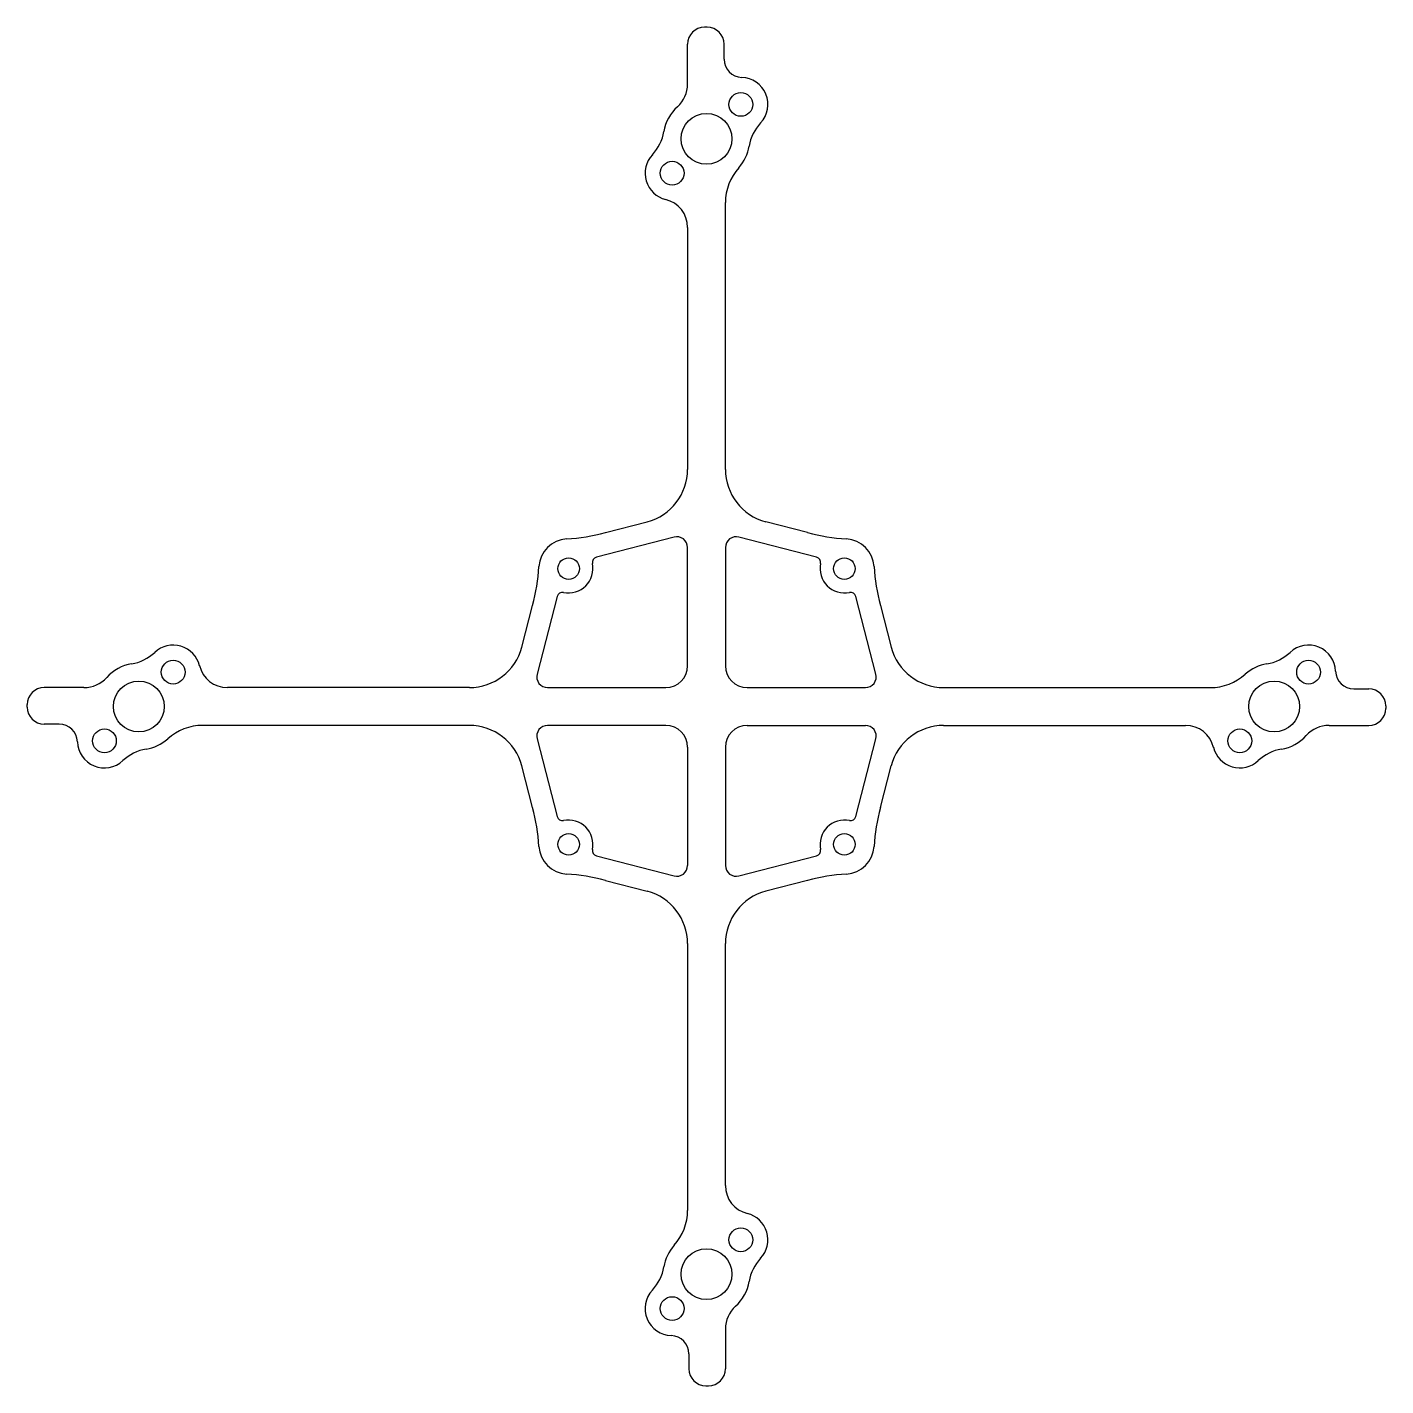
# Model space of a CAD drawing. Extents: x -63 to 63, y -63 to 63.
import ezdxf

# ---------------------------------------------------------------- set-up
doc = ezdxf.new("R2010")
doc.units = 0
doc.layers.add('VISIBLE', color=7, linetype='CONTINUOUS')

msp = doc.modelspace()

# ---------------------------------------------------------------- linework, layer by layer
at = {"layer": 'VISIBLE'}
for p, q in [((0.06, 62.83), (-0.18, 62.83)), ((-1.75, 57.57), (-1.75, 61.25)), ((1.63, 59.87), (1.63, 61.25)), ((1.75, 21.93), (1.75, 46.61)), ((-1.75, 44.31), (-1.75, 21.93)), ((-9.35, 16.09), (-5.49, 17.09)), ((9.35, 16.09), (5.49, 17.09)), ((-3, 15.67), (-10.18, 13.8)), ((10.18, 13.8), (3, 15.67)), ((-1.75, 3.75), (-1.75, 14.7)), ((1.75, 14.7), (1.75, 3.75)), ((-13.8, 10.18), (-15.67, 3)), ((15.67, 3), (13.8, 10.18)), ((-17.09, 5.49), (-16.09, 9.35)), ((16.09, 9.35), (17.09, 5.49)), ((-57.57, 1.75), (-61.25, 1.75)), ((-21.93, 1.75), (-44.31, 1.75)), ((-14.7, 1.75), (-3.75, 1.75)), ((3.75, 1.75), (14.7, 1.75)), ((21.93, 1.75), (46.61, 1.75)), ((59.87, 1.63), (61.25, 1.63)), ((-62.83, -0.06), (-62.83, 0.18)), ((62.83, 0.06), (62.83, -0.18)), ((-59.87, -1.63), (-61.25, -1.63)), ((-21.93, -1.75), (-46.61, -1.75)), ((-3.75, -1.75), (-14.7, -1.75)), ((3.75, -1.75), (14.7, -1.75)), ((21.93, -1.75), (44.31, -1.75)), ((57.57, -1.75), (61.25, -1.75)), ((-15.67, -3), (-13.8, -10.18)), ((-1.75, -3.75), (-1.75, -14.7)), ((1.75, -3.75), (1.75, -14.7)), ((13.8, -10.18), (15.67, -3)), ((-16.09, -9.35), (-17.09, -5.49)), ((16.09, -9.35), (17.09, -5.49)), ((-10.18, -13.8), (-3, -15.67)), ((3, -15.67), (10.18, -13.8)), ((-9.35, -16.09), (-5.49, -17.09)), ((9.35, -16.09), (5.49, -17.09)), ((-1.75, -21.93), (-1.75, -46.61)), ((1.75, -44.31), (1.75, -21.93)), ((1.75, -57.57), (1.75, -61.25)), ((-1.63, -59.87), (-1.63, -61.25)), ((-0.06, -62.83), (0.18, -62.83))]:
    msp.add_line(p, q, dxfattribs=at)
for centre, radius in [((3.18, 55.68), 1.1), ((0, 52.5), 2.35), ((-3.18, 49.32), 1.1), ((-12.75, 12.75), 1), ((12.75, 12.75), 1), ((-49.32, 3.18), 1.1), ((55.68, 3.18), 1.1), ((-52.5, 0), 2.35), ((52.5, 0), 2.35), ((-55.68, -3.18), 1.1), ((49.32, -3.18), 1.1), ((-12.75, -12.75), 1), ((12.75, -12.75), 1), ((3.18, -49.32), 1.1), ((0, -52.5), 2.35), ((-3.18, -55.68), 1.1)]:
    msp.add_circle(centre, radius, dxfattribs=at)
for centre, radius, start, end in [((-0.18, 61.25), 1.57, 90, 180), ((0.06, 61.25), 1.57, 0, 90), ((3.32, 59.87), 1.69, 180, 268.1069), ((3.18, 55.68), 2.5, 316.8941, 88.1069), ((-4.59, 57.57), 2.84, 312.1347, 0), ((0, 52.5), 4, 132.1347, 170.3394), ((-8.04, 53.87), 4.16, 316.8941, 350.3394), ((8.04, 51.13), 4.16, 136.8941, 170.3394), ((0, 52.5), 4, 318.1575, 350.3394), ((-3.18, 49.32), 2.5, 136.8941, 256.2244), ((6.57, 46.61), 4.82, 138.1575, 180), ((-4.41, 44.31), 2.66, 0, 76.2244), ((-6.75, 21.93), 5, 284.5808, 0), ((6.75, 21.93), 5, 180, 255.4192), ((-12.75, 12.75), 2.75, 94.1139, 175.8861), ((-14.38, 35.44), 20, 274.1139, 284.5808), ((-2.75, 14.7), 1, 0, 104.5808), ((2.75, 14.7), 1, 75.4192, 180), ((14.38, 35.44), 20, 255.4192, 265.8861), ((12.75, 12.75), 2.75, 4.1139, 85.8861), ((-35.44, 14.38), 20, 345.4192, 355.8861), ((-12.75, 12.75), 2.25, 258.0986, 11.9014), ((-10.06, 13.32), 0.5, 104.5808, 191.9014), ((10.06, 13.32), 0.5, 348.0986, 75.4192), ((12.75, 12.75), 2.25, 168.0986, 281.9014), ((35.44, 14.38), 20, 184.1139, 194.5808), ((-13.32, 10.06), 0.5, 78.0986, 165.4192), ((13.32, 10.06), 0.5, 14.5808, 101.9014), ((-49.32, 3.18), 2.5, 13.7756, 133.1059), ((-21.93, 6.75), 5, 270, 345.4192), ((21.93, 6.75), 5, 194.5808, 270), ((55.68, 3.18), 2.5, 1.8931, 133.1059), ((-52.5, 0), 4, 99.6606, 137.8653), ((-53.87, 8.04), 4.16, 279.6606, 313.1059), ((-44.31, 4.41), 2.66, 193.7756, 270), ((52.5, 0), 4, 99.6606, 131.8425), ((51.13, 8.04), 4.16, 279.6606, 313.1059), ((-57.57, 4.59), 2.84, 270, 317.8653), ((-14.7, 2.75), 1, 165.4192, 270), ((-3.75, 3.75), 2, 270, 0), ((3.75, 3.75), 2, 180, 270), ((14.7, 2.75), 1, 270, 14.5808), ((46.61, 6.57), 4.82, 270, 311.8425), ((59.87, 3.32), 1.69, 181.8931, 270), ((-61.25, 0.18), 1.57, 90, 180), ((61.25, 0.06), 1.57, 0, 90), ((-61.25, -0.06), 1.57, 180, 270), ((61.25, -0.18), 1.57, 270, 0), ((-59.87, -3.32), 1.69, 1.8931, 90), ((-46.61, -6.57), 4.82, 90, 131.8425), ((-21.93, -6.75), 5, 14.5808, 90), ((-14.7, -2.75), 1, 90, 194.5808), ((-3.75, -3.75), 2, 0, 90), ((3.75, -3.75), 2, 90, 180), ((14.7, -2.75), 1, 345.4192, 90), ((21.93, -6.75), 5, 90, 165.4192), ((44.31, -4.41), 2.66, 13.7756, 90), ((57.57, -4.59), 2.84, 90, 137.8653), ((-55.68, -3.18), 2.5, 181.8931, 313.1059), ((-52.5, 0), 4, 279.6606, 311.8425), ((52.5, 0), 4, 279.6606, 317.8653), ((-51.13, -8.04), 4.16, 99.6606, 133.1059), ((49.32, -3.18), 2.5, 193.7756, 313.1059), ((53.87, -8.04), 4.16, 99.6606, 133.1059), ((-35.44, -14.38), 20, 4.1139, 14.5808), ((35.44, -14.38), 20, 165.4192, 175.8861), ((-13.32, -10.06), 0.5, 194.5808, 281.9014), ((-12.75, -12.75), 2.25, 348.0986, 101.9014), ((12.75, -12.75), 2.25, 78.0986, 191.9014), ((13.32, -10.06), 0.5, 258.0986, 345.4192), ((-12.75, -12.75), 2.75, 184.1139, 265.8861), ((-10.06, -13.32), 0.5, 168.0986, 255.4192), ((10.06, -13.32), 0.5, 284.5808, 11.9014), ((12.75, -12.75), 2.75, 274.1139, 355.8861), ((-2.75, -14.7), 1, 255.4192, 0), ((2.75, -14.7), 1, 180, 284.5808), ((-14.38, -35.44), 20, 75.4192, 85.8861), ((14.38, -35.44), 20, 94.1139, 104.5808), ((-6.75, -21.93), 5, 0, 75.4192), ((6.75, -21.93), 5, 104.5808, 180), ((4.41, -44.31), 2.66, 180, 256.2244), ((-6.57, -46.61), 4.82, 318.1575, 0), ((3.18, -49.32), 2.5, 316.8941, 76.2244), ((0, -52.5), 4, 138.1575, 170.3394), ((8.04, -53.87), 4.16, 136.8941, 170.3394), ((-8.04, -51.13), 4.16, 316.8941, 350.3394), ((-3.18, -55.68), 2.5, 136.8941, 268.1069), ((0, -52.5), 4, 312.1347, 350.3394), ((4.59, -57.57), 2.84, 132.1347, 180), ((-3.32, -59.87), 1.69, 0, 88.1069), ((-0.06, -61.25), 1.57, 180, 270), ((0.18, -61.25), 1.57, 270, 0)]:
    msp.add_arc(centre, radius, start, end, dxfattribs=at)

doc.saveas('drawing.dxf')
